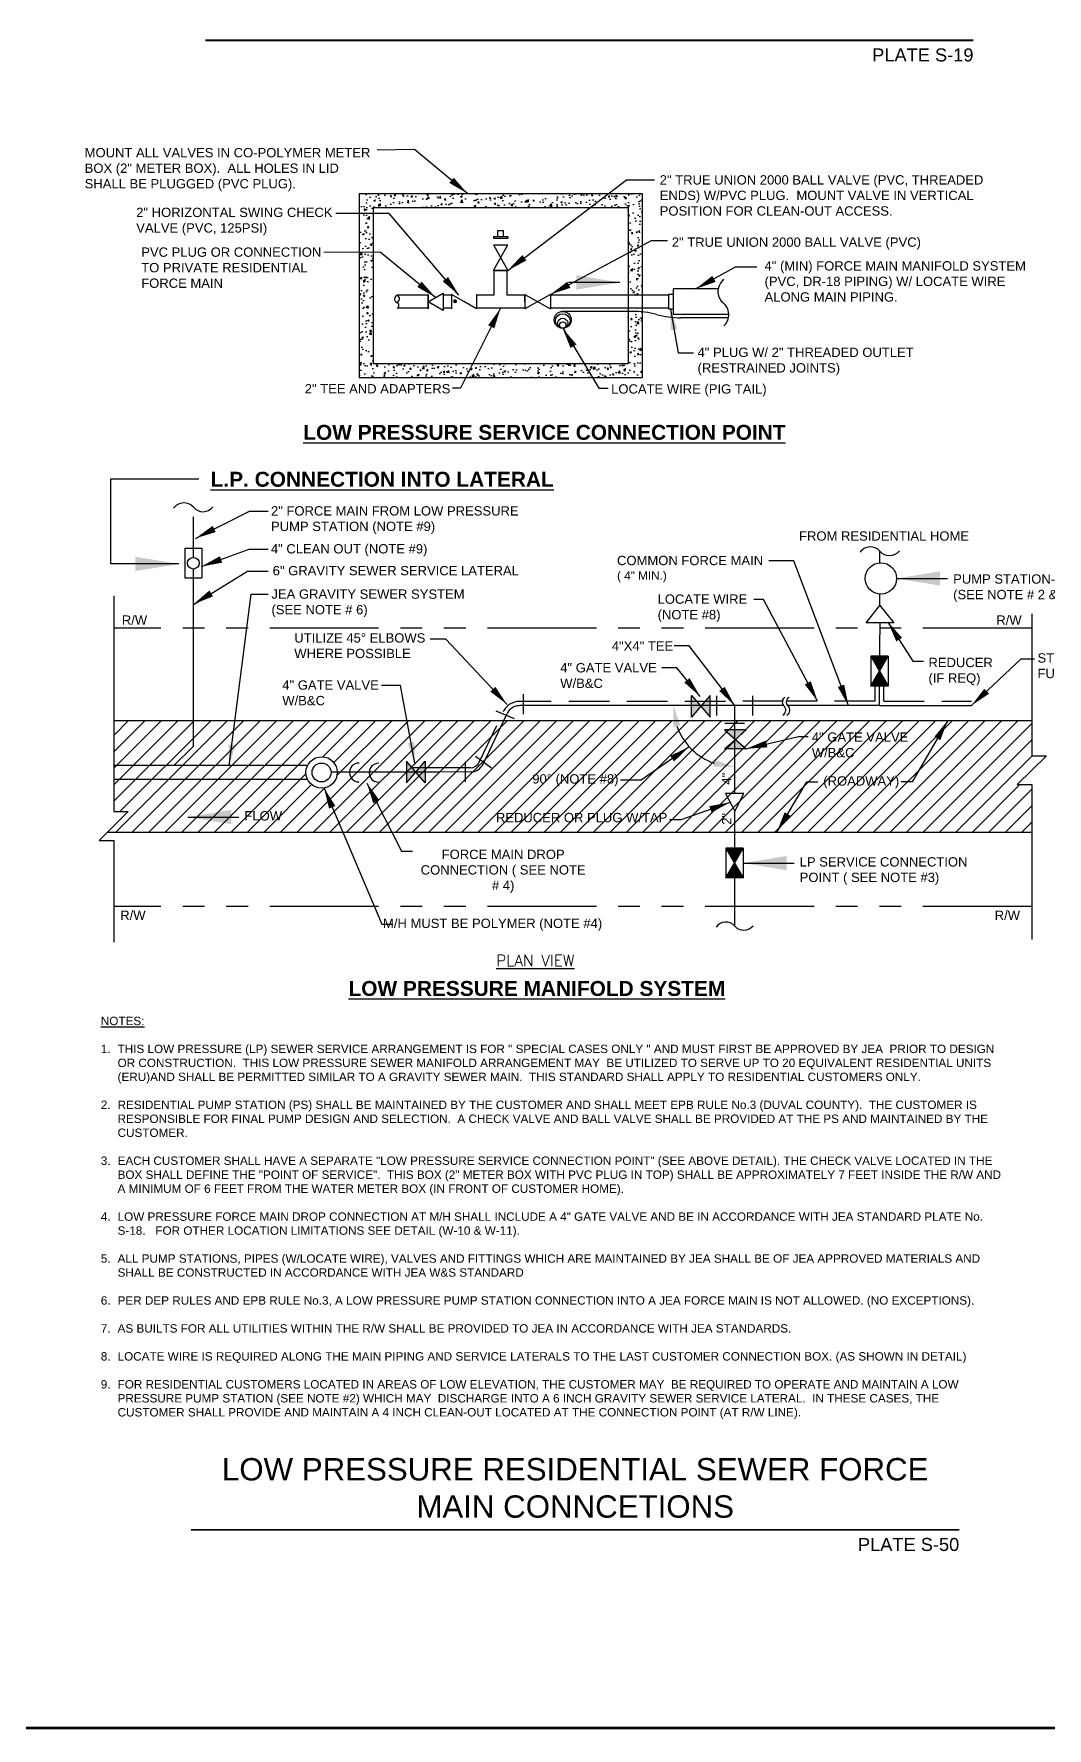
# Paper-space layout 'WS DET' of a CAD drawing. Header units: feet, sheet in inches. Extents: x -12.2 to 22.7, y -7.4 to 15.4.
# Drawn here: x -4.8 to 1.02, y -7.41 to 2.32 of the extents above; entities that cross this region are included whole.
import ezdxf
from ezdxf.enums import TextEntityAlignment as Align

# ---------------------------------------------------------------- set-up
doc = ezdxf.new("R2010")
doc.units = ezdxf.units.FT
doc.header["$MEASUREMENT"] = 0
doc.linetypes.add('PC60', pattern=[26.6666, 23.3333, -3.3333])
doc.linetypes.add('PHANTOM2', pattern=[1.25, 0.625, -0.125, 0.125, -0.125, 0.125, -0.125])
doc.layers.add('Border', color=118, linetype='Continuous', lineweight=70)
for name, color, linetype in [('DT-1', 1, 'Continuous'), ('DT-3', 3, 'Continuous'), ('DT-4', 4, 'Continuous'), ('DT-HATCH', 251, 'Continuous'), ('DT-TEXT', 2, 'Continuous'), ('DT-TITLE', 4, 'Continuous'), ('TBLK', 7, 'Continuous')]:
    doc.layers.add(name, color=color, linetype=linetype)
doc.styles.add('1L100', font='arial.ttf', dxfattribs={"height": 0.1})
doc.styles.add('ROMANS', font='ROMANS.shx', dxfattribs={"height": 6})
doc.styles.add('SANSERIF', font='sanss___.ttf')
doc.dimstyles.new('JEA1', dxfattribs={"dimtxt": 0.1, "dimasz": 0.12, "dimexe": 0.0625, "dimexo": 0.0625, "dimgap": 0.05, "dimtad": 1, "dimdec": 1, "dimlfac": 3, "dimdsep": 46, "dimtxsty": '1L100', "dimcen": 0.09, "dimclrd": 256, "dimclre": 256, "dimclrt": 256, "dimadec": 0, "dimazin": 0, "dimtfac": 1, "dimtdec": 1, "dimtofl": 0, "dimtmove": 0, "dimatfit": 3, "dimfxl": 1, "dimtolj": 1, "dimtzin": 0, "dimlwd": -1, "dimlwe": -1, "dimarcsym": 0})
doc.dimstyles.get("Standard").update_dxf_attribs({"dimtxt": 0.18, "dimasz": 0.18, "dimexe": 0.18, "dimexo": 0.0625, "dimgap": 0.09, "dimtad": 0, "dimtih": 1, "dimtoh": 1, "dimdec": 4, "dimzin": 0, "dimdsep": 46, "dimtxsty": 'Standard', "dimcen": 0.09, "dimadec": 0, "dimazin": 0, "dimtfac": 1, "dimtdec": 4, "dimtofl": 0, "dimtmove": 0, "dimatfit": 3, "dimfxl": 1, "dimtolj": 1, "dimtzin": 0, "dimarcsym": 0})

# ---------------------------------------------------------------- blocks, each defined once
blk = doc.blocks.new('A$Ca8f96253')
at = {"layer": 'Border'}
blk.add_lwpolyline([(32.8026, 11.2123), (32.8026, -11.2123, -0.414214), (32.6047, -11.4103), (1.4979, -11.4103, -0.414214), (1.3, -11.2123), (1.3, 11.2123, -0.414214), (1.4979, 11.4103), (32.6047, 11.4103, -0.414214)], format="xyb", close=True, dxfattribs=at)
blk = doc.blocks.new('ftgvlv2')
for points in [[(0, 0), (-0.0503, 0.029), (-0.0503, -0.029)], [(0, 0), (0.0502, 0.029), (0.0502, -0.029)]]:
    blk.add_hatch(color=256).paths.add_polyline_path(points)
for points in [[(0, 0), (-0.0503, 0.029), (-0.0503, -0.029)], [(0, 0), (0.0502, 0.029), (0.0502, -0.029)]]:
    blk.add_lwpolyline(points, close=True)
at = {"flags": 11}
blk.add_attdef('FTGVLV2', text='', height=0.025, dxfattribs=at).set_placement((0, 0.0313), align=Align.MIDDLE)
blk.add_attdef('FTGVLV2SZ', text='', height=0.025).set_placement((0, -0.0563), align=Align.MIDDLE)
blk = doc.blocks.new('ftgplug1')
blk.add_line((0.0001, -0.03), (-0.0001, 0.03))
blk.add_lwpolyline([(0.0628, -0.0363), (0, 0), (0.0628, 0.0363)], close=True)
at = {"flags": 11}
blk.add_attdef('FTGPLUG1', text='', height=0.025, dxfattribs=at).set_placement((0, 0.0313), align=Align.MIDDLE)
blk.add_attdef('FTGPLUGSZ1', text='', height=0.025).set_placement((0, -0.0563), align=Align.MIDDLE)
blk = doc.blocks.new('*D61')
at = {"layer": 'Defpoints', "color": 0, "transparency": 16777216}
for p in [(-2.0076, -1.5369), (-0.7732, -1.5361), (-0.4927, -1.5359), (-1.0782, -1.7124), (-0.7732, -2.0413)]:
    blk.add_point(p, dxfattribs=at)
at = {"layer": 'DT-TEXT', "transparency": 16777216}
blk.add_arc((-0.7732, -1.5361), 0.3523, 199.64953, 250.38609, dxfattribs=at)
for points in [[(-1.1247, -1.658), (-1.0853, -1.6511), (-1.1255, -1.5363)], [(-0.8881, -1.8482), (-0.8949, -1.8876), (-0.7732, -1.8884)]]:
    blk.add_solid(points, dxfattribs=at)

psp = doc.layouts.new('WS DET')

# ---------------------------------------------------------------- hatches: boundary and pattern name
at = {"layer": 'DT-HATCH'}
h = psp.add_hatch(dxfattribs=at)
h.set_pattern_fill('AR-CONC', color=256, scale=0.013377, style=0)
h.set_pattern_definition([(50, (-179.046526, -50.39905), (0.095947834, -0.008394348), [0.010032744, -0.11036018]), (355, (-179.04653, -50.39905), (-0.018560754, 0.10062068), [0.008026195, -0.088288144]), (100.4514, (-179.03853, -50.39975), (0.07738715, 0.09222627), [0.00852652, -0.09379172]), (46.1842, (-179.04653, -50.37229), (0.142764745, -0.022141465), [0.01504912, -0.16554027]), (96.6356, (-179.03463, -50.37414), (0.12502975, 0.13030767), [0.01278978, -0.14068756]), (351.1842, (-179.04653, -50.3723), (0.12502965, 0.13030776), [0.01203929, -0.13243222]), (21, (-179.03315, -50.37898), (0.079848206, -0.053858295), [0.010032744, -0.11036018]), (326, (-179.03315, -50.37898), (0.03254827, 0.09700326), [0.008026195, -0.088288144]), (71.4514, (-179.026495, -50.38347), (0.11239651, 0.043144877), [0.00852652, -0.09379172]), (37.5, (-179.046526, -50.399047), (0.001626623, 0.044531183), [0, -0.087217985, 0, -0.089625844, 0, -0.08862257]), (7.5, (-179.046526, -50.399047), (0.03519079, 0.052760422), [0, -0.051100108, 0, -0.085211436, 0, -0.033776904]), (327.5, (-179.076356, -50.399047), (0.0714093824, -0.003017163), [0, -0.033442479, 0, -0.104340534, 0, -0.138451863]), (317.5, (-179.089733, -50.399047), (0.078012765, 0.013391035), [0, -0.043475223, 0, -0.069292816, 0, -0.098320888])])
h.paths.add_polyline_path([(-1.38528, 1.32415), (-1.38528, 0.82006), (-1.30502, 0.82006), (-1.30502, 1.40441), (-2.92926, 1.40441), (-2.92926, 0.34726), (-1.30502, 0.34726), (-1.30502, 0.72799), (-1.38528, 0.72797), (-1.38528, 0.42753), (-2.84899, 0.42753), (-2.84899, 1.32415)])
h = psp.add_hatch(dxfattribs=at)
h.set_pattern_fill('ANSI31', color=253, scale=0.53508)
h.set_pattern_definition([(45, (-81.554915, -51.397894), (-0.047294807, 0.047294807), [])])
edge = h.paths.add_edge_path(flags=16)
edge.add_arc((-3.14535, -1.92068), 0.09045, 0, 360)
h.paths.add_polyline_path([(0.93257, -2.26263), (0.93257, -1.99032), (0.84878, -1.99032), (1.01636, -1.82459), (0.93257, -1.82459), (0.93257, -1.62137), (-4.33881, -1.62137), (-4.33881, -2.14477), (-4.25501, -2.14477), (-4.3742, -2.26263)])
h.paths.add_polyline_path([(-1.95191, -2.01439), (-1.43, -2.01439), (-1.43, -1.90412), (-1.95191, -1.90412)], flags=24)
h.paths.add_polyline_path([(-2.16347, -2.23653), (-1.15241, -2.23653), (-1.15241, -2.12627), (-2.16347, -2.12627)], flags=24)
h.paths.add_polyline_path([(-0.3445, -1.86461), (0.23643, -1.86461), (0.23643, -1.66425), (-0.3445, -1.66425)], flags=24)
h.paths.add_polyline_path([(-0.28243, -2.02619), (0.18034, -2.02619), (0.18034, -1.91593), (-0.28243, -1.91593)], flags=24)
h.paths.add_polyline_path([(-3.60762, -2.22657), (-3.36494, -2.22657), (-3.36494, -2.1163), (-3.60762, -2.1163)], flags=24)

# ---------------------------------------------------------------- linework, layer by layer
at = {"layer": 'DT-1', "linetype": 'Continuous'}
for p, q in [((-4.33881, -1.62137), (0.93514, -1.62137)), ((-4.3742, -2.26263), (0.93514, -2.26263))]:
    psp.add_line(p, q, dxfattribs=at)
at = {"layer": 'DT-3', "linetype": 'Continuous'}
for p, q in [((-2.92926, 1.40441), (-1.30502, 1.40441)), ((-2.92926, 1.40441), (-2.92926, 0.34726)), ((-1.30502, 1.40441), (-1.30502, 0.34726)), ((-2.84899, 1.32415), (-1.38528, 1.32415)), ((-2.84899, 1.32415), (-2.84899, 0.42753)), ((-1.38528, 1.32415), (-1.38528, 0.42753)), ((-2.13319, 1.15811), (-2.13319, 1.19224)), ((-2.13319, 1.19224), (-2.10109, 1.19224)), ((-2.10109, 1.15811), (-2.10109, 1.19224)), ((-2.15827, 1.15811), (-2.07601, 1.15811)), ((-2.15827, 1.15811), (-2.15827, 1.1477)), ((-2.15827, 1.1477), (-2.07601, 1.1477)), ((-2.15827, 1.11035), (-2.07601, 0.96322)), ((-2.15827, 0.96322), (-2.07601, 1.11035)), ((-2.15827, 1.11035), (-2.07601, 1.11035)), ((-2.07601, 1.15811), (-2.07601, 1.1477)), ((-2.07601, 0.96322), (-2.15827, 0.96322)), ((-2.11714, 0.96322), (-2.15827, 0.96322)), ((-2.15827, 0.96322), (-2.07601, 0.96322)), ((-2.15383, 0.82007), (-2.15383, 0.96322)), ((-2.08045, 0.82007), (-2.08045, 0.96322)), ((-2.53367, 0.82007), (-2.71045, 0.82007)), ((-2.44755, 0.83244), (-2.44755, 0.73315)), ((-2.39983, 0.82007), (-2.44755, 0.82007)), ((-2.15383, 0.82007), (-2.25585, 0.82007)), ((-1.97843, 0.82007), (-2.08045, 0.82007)), ((-1.97843, 0.82451), (-1.97843, 0.74225)), ((-1.97843, 0.78338), (-1.97843, 0.82451)), ((-1.97843, 0.82451), (-1.8313, 0.74225)), ((-1.8313, 0.82451), (-1.97843, 0.74225)), ((-1.8313, 0.82451), (-1.8313, 0.74225)), ((-1.15293, 0.82006), (-1.8313, 0.82006)), ((-1.15293, 0.82532), (-1.15293, 0.74129)), ((-1.12658, 0.82532), (-1.15293, 0.82532)), ((-0.86787, 0.8568), (-1.12658, 0.8568)), ((-1.12658, 0.8568), (-1.12658, 0.70981)), ((-2.53341, 0.74669), (-2.71045, 0.74669)), ((-2.39983, 0.74669), (-2.44755, 0.74669)), ((-1.97843, 0.74669), (-2.25585, 0.74669)), ((-1.15293, 0.7466), (-1.8313, 0.74643)), ((-1.12658, 0.74129), (-1.15293, 0.74129)), ((-0.80681, 0.70981), (-1.12658, 0.70981)), ((-2.84899, 0.42753), (-1.38528, 0.42753)), ((-2.92926, 0.34726), (-1.30502, 0.34726)), ((-3.93123, -0.63231), (-3.93123, -0.80345)), ((-3.93123, -0.63231), (-3.83242, -0.63231)), ((-3.83242, -0.63231), (-3.83242, -0.80345)), ((0.06003, -0.71611), (0.06025, -0.64932)), ((-3.88136, -1.76981), (-3.88136, -0.75211)), ((-3.93123, -0.80345), (-3.83242, -0.80345)), ((-4.33881, -0.90678), (-4.33881, -2.14477)), ((0.06025, -0.96075), (0.06077, -0.89646)), ((0.05829, -1.33906), (0.0612, -1.06147)), ((0.93257, -1.00947), (0.93257, -1.82459)), ((0.00889, -1.25349), (0.00889, -1.42463)), ((0.1077, -1.25349), (0.1077, -1.42463)), ((0.05829, -1.53559), (0.05829, -1.33906)), ((0.05829, -1.53559), (0.05829, -1.33906)), ((-1.98648, -1.58579), (-1.98648, -1.47182)), ((-2.14454, -1.56673), (-2.03943, -1.61084)), ((-3.9928, -1.88119), (-3.88136, -1.76981)), ((-2.16901, -1.8958), (-2.26134, -1.82889)), ((1.01636, -1.82459), (0.84878, -1.99032)), ((0.93257, -1.82459), (1.01636, -1.82459)), ((-3.23071, -1.88045), (-4.33881, -1.8811)), ((-2.4729, -1.91801), (-3.09099, -1.9184)), ((-2.29043, -1.91789), (-2.4729, -1.91801)), ((-2.31971, -1.97433), (-2.31906, -1.86036)), ((-3.22583, -1.96091), (-4.33881, -1.96161)), ((0.84878, -1.99032), (0.93257, -1.99032)), ((0.93257, -1.99032), (0.93257, -2.88013)), ((-4.25501, -2.14477), (-4.4226, -2.31049)), ((-4.33881, -2.14477), (-4.25501, -2.14477)), ((-0.77322, -2.80264), (-0.77322, -2.14368)), ((-4.4226, -2.31049), (-4.33881, -2.31049)), ((-4.33881, -2.31049), (-4.33881, -2.89544)), ((-0.82308, -2.3557), (-0.82308, -2.52684)), ((-0.72427, -2.3557), (-0.72427, -2.52684))]:
    psp.add_line(p, q, dxfattribs=at)
at = {"layer": 'DT-3'}
for p, q in [((-2.53368, 0.82387), (-2.53339, 0.74173)), ((-2.53354, 0.7828), (-2.44755, 0.83244)), ((-2.44755, 0.73315), (-2.53354, 0.7828)), ((-0.01902, -1.06134), (0.06025, -0.96075)), ((0.06025, -0.96075), (0.13977, -1.06159)), ((0.13977, -1.06159), (-0.01902, -1.06134))]:
    psp.add_line(p, q, dxfattribs=at)
at = {"layer": 'DT-3', "linetype": 'PC60', "ltscale": 0.01}
psp.add_line((-3.88136, -0.68524), (-3.88136, -0.39707), dxfattribs=at)
at = {"layer": 'DT-3', "linetype": 'PHANTOM2'}
for p, q in [((0.93257, -1.09145), (-4.33881, -1.09145)), ((0.93257, -2.69142), (-4.33881, -2.69142))]:
    psp.add_line(p, q, dxfattribs=at)
at = {"layer": 'DT-3', "ltscale": 0.01}
for p, q in [((-0.49265, -1.53593), (-2.00758, -1.53687)), ((-0.87592, -1.59273), (-0.87599, -1.47973)), ((-0.77322, -2.04127), (-0.77322, -1.5361)), ((-0.67052, -1.4796), (-0.67045, -1.5926)), ((0.05829, -1.53559), (-0.46962, -1.53591)), ((0.05829, -1.53559), (0.58621, -1.53591)), ((-2.21806, -1.87217), (-2.08001, -1.58259)), ((-0.71666, -1.6388), (-0.82965, -1.63887))]:
    psp.add_line(p, q, dxfattribs=at)
at = {"layer": 'DT-3', "linetype": 'Continuous'}
for points in [[(-2.32784, 0.78381), (-2.39983, 0.82538), (-2.39983, 0.74225)], [(-2.25585, 0.82538), (-2.25585, 0.74225), (-2.32784, 0.78381)]]:
    psp.add_lwpolyline(points, dxfattribs=at)
at = {"layer": 'DT-3', "linetype": 'Continuous', "const_width": 0.01119}
psp.add_lwpolyline([(-2.38426, 0.78598, 1), (-2.37307, 0.78598, 1)], format="xyb", close=True, dxfattribs=at)
at = {"layer": 'DT-3', "flags": 128}
psp.add_lwpolyline([(-0.82576, -2.04114), (-0.77322, -2.14368), (-0.72048, -2.0414)], close=True, dxfattribs=at)
at = {"layer": 'DT-3', "linetype": 'Continuous'}
for centre, radius in [((-3.88136, -0.71867), 0.03343), ((0.06611, -0.80631), 0.09045), ((-3.14535, -1.92068), 0.09045), ((-3.14521, -1.9208), 0.05427)]:
    psp.add_circle(centre, radius, dxfattribs=at)
for centre, radius, start, end in [((-0.78222, 0.84184), 0.08695, 127.475826, 226.948354), ((-2.70397, 0.79857), 0.02246, 106.780922, 244.37941), ((-2.72017, 0.79982), 0.02246, 286.780922, 64.37941), ((-2.71813, 0.76188), 0.01702, 296.798542, 74.853354), ((-0.89356, 0.70884), 0.08676, 312.345043, 53.187358), ((-2.93138, -1.92052), 0.05427, 86.810947, 273.189053), ((-2.81856, -1.92194), 0.05427, 86.810947, 273.189053)]:
    psp.add_arc(centre, radius, start, end, dxfattribs=at)
at = {"layer": 'DT-3'}
for centre, radius, start, end in [((-3.93561, -0.44477), 0.07223, 41.324404, 144.818554), ((-3.82582, -0.34947), 0.07315, 220.595099, 321.277454), ((0.006, -0.69702), 0.07223, 41.324404, 144.818554), ((0.11579, -0.60172), 0.07315, 220.595099, 321.277454), ((-2.2905, -1.83766), 0.08026, 270.034897, 334.5157), ((-0.82407, -2.84736), 0.06772, 41.324404, 144.818554), ((-0.72115, -2.75802), 0.06858, 220.595099, 321.277454)]:
    psp.add_arc(centre, radius, start, end, dxfattribs=at)
at = {"layer": 'DT-3', "linetype": 'PC60', "ltscale": 0.01}
psp.add_arc((-2.00755, -1.61712), 0.08026, 90.035458, 154.511089, dxfattribs=at)
at = {"layer": 'DT-3', "ltscale": 0.01}
for centre, radius, start, end in [((-0.47018, -1.51556), 0.03032, 118.609882, 222.191583), ((-0.51322, -1.56229), 0.03343, 300.454156, 52.034425), ((-0.44671, -1.51604), 0.03032, 118.609882, 222.191583), ((-0.48975, -1.56277), 0.03343, 300.454156, 52.034425)]:
    psp.add_arc(centre, radius, start, end, dxfattribs=at)
at = {"layer": 'DT-4', "linetype": 'Continuous'}
for p, q in [((-1.36029, 0.72798), (-1.7637, 0.72789)), ((-0.80859, 0.6913), (-1.08209, 0.69124))]:
    psp.add_line(p, q, dxfattribs=at)
at = {"layer": 'DT-4', "linetype": 'PC60', "ltscale": 0.01}
for p, q in [((0.03422, -1.51152), (0.03422, -1.38076)), ((0.08237, -1.51152), (0.08237, -1.38076)), ((-0.49267, -1.51185), (-2.0076, -1.51279)), ((0.03422, -1.51152), (-0.46964, -1.51184)), ((0.08237, -1.51152), (0.58622, -1.51184)), ((-2.2398, -1.86181), (-2.10175, -1.57223)), ((-2.47287, -1.89393), (-2.62358, -1.89402)), ((-2.29044, -1.89381), (-2.47287, -1.89393))]:
    psp.add_line(p, q, dxfattribs=at)
at = {"layer": 'DT-4', "linetype": 'Continuous'}
for centre, radius in [((-1.76072, 0.67926), 0.04872), ((-1.76072, 0.67262), 0.04208), ((-1.76072, 0.6596), 0.02906), ((-1.76072, 0.64938), 0.01884)]:
    psp.add_circle(centre, radius, dxfattribs=at)
at = {"layer": 'DT-4'}
for centre, start, end in [((-1.36018, 0.1929), 74.944089, 90.011729), ((-1.0822, 1.22632), 254.944089, 270.011729)]:
    psp.add_arc(centre, 0.53508, start, end, dxfattribs=at)
at = {"layer": 'DT-4', "linetype": 'PC60', "ltscale": 0.01}
psp.add_arc((-2.00755, -1.61712), 0.10434, 90.035458, 154.511089, dxfattribs=at)
at = {"layer": 'DT-4', "linetype": 'Continuous'}
psp.add_arc((-2.2905, -1.83766), 0.05618, 270.034897, 334.5157, dxfattribs=at)
at = {"layer": 'DT-TEXT'}
psp.add_line((-4.35612, -0.23449), (-3.84943, -0.23449), dxfattribs=at)
at = {"layer": 'DT-TITLE', "const_width": 0.0107, "flags": 128}
for points in [[(0.59797, 2.28524), (-3.81235, 2.28524)], [(0.51621, -6.27072), (-3.89411, -6.27072)]]:
    psp.add_lwpolyline(points, dxfattribs=at)

# ---------------------------------------------------------------- block references
at = {"layer": 'DT-3', "linetype": 'Continuous'}
for name, p, xscale, yscale, zscale in [('ftgplug1', (-2.53354, 0.7828), 1.368965462366786, 1.368965462366786, 1.368965462366786), ('ftgvlv2', (-2.60356, -1.9184), 1.070159326975046, 2.140318653950092, 2.140318653950092)]:
    psp.add_blockref(name, p, dxfattribs=dict(at, xscale=xscale, yscale=yscale, zscale=zscale))
at = {"layer": 'DT-3', "linetype": 'Continuous', "xscale": 1.070159326975046, "yscale": 2.140318653950092, "zscale": 2.140318653950092}
for p, rotation in [((-0.96761, -1.54042), 180), ((-0.7689, -1.7305), 270)]:
    psp.add_blockref('ftgvlv2', p, dxfattribs=dict(at, rotation=rotation))
at = {"layer": 'DT-HATCH', "linetype": 'Continuous', "xscale": 1.702882911577808, "yscale": 1.702882911577808, "zscale": 1.702882911577808, "rotation": 270}
for p in [(0.05829, -1.33906), (-0.77368, -2.44127)]:
    psp.add_blockref('ftgvlv2', p, dxfattribs=at)
at = {"layer": 'TBLK'}
psp.add_blockref('A$Ca8f96253', (-12.17702, 4.00045), dxfattribs=at)

# ---------------------------------------------------------------- texts
at = {"layer": 'DT-TEXT'}
for s, height, style, p in [('2" TRUE UNION 2000 BALL VALVE (PVC)', 0.053508, '1L100', (-0.41907, 1.11882)), ('FROM RESIDENTIAL HOME', 0.053508, '1L100', (0.08447, -0.56245)), ('M/H MUST BE POLYMER (NOTE #4)', 0.053508, '1L100', (-2.16326, -2.7939)), ('%%UPLAN VIEW', 0.0643338, 'ROMANS', (-1.91817, -3.00078))]:
    psp.add_text(s, height=height, dxfattribs=dict(at, style=style)).set_placement(p, align=Align.MIDDLE)
at = {"layer": 'DT-TEXT', "style": '1L100'}
for p in [(-4.21919, -1.07203), (0.80177, -1.07203), (-4.22839, -2.76775), (0.79258, -2.76775)]:
    psp.add_text('R/W', height=0.053508, dxfattribs=at).set_placement(p, align=Align.CENTER)
for s, insert, char_height, width, attachment_point in [('MOUNT ALL VALVES IN CO-POLYMER METER BOX (2" METER BOX).  ALL HOLES IN LID SHALL BE PLUGGED (PVC PLUG). ', (-4.50535, 1.66628), 0.05350797, 1.6515314, 1), ('2" TRUE UNION 2000 BALL VALVE (PVC, THREADED ENDS) W/PVC PLUG.  MOUNT VALVE IN VERTICAL POSITION FOR CLEAN-OUT ACCESS.', (-1.20363, 1.50999), 0.05350797, 1.854638, 1), ('2" HORIZONTAL SWING CHECK VALVE (PVC, 125PSI)', (-4.20937, 1.32318), 0.053508, 1.1405611, 1), ('PVC PLUG OR CONNECTION TO PRIVATE RESIDENTIAL FORCE MAIN', (-4.18067, 1.09498), 0.053508, 1.1405611, 1), ('4" (MIN) FORCE MAIN MANIFOLD SYSTEM (PVC, DR-18 PIPING) W/ LOCATE WIRE ALONG MAIN PIPING.', (-0.6016, 1.01596), 0.053508, 1.6176565, 1), ('4" PLUG W/ 2" THREADED OUTLET (RESTRAINED JOINTS)', (-0.98629, 0.51933), 0.053508, 1.6176565, 1), ('2" TEE AND ADAPTERS', (-3.24195, 0.3101), 0.053508, 1.1405611, 1), ('LOCATE WIRE (PIG TAIL)', (-1.48257, 0.3091), 0.053508, 1.1405611, 1), ('2" FORCE MAIN FROM LOW PRESSURE PUMP STATION (NOTE #9)', (-3.43564, -0.3912), 0.053508, 1.4530323, 1), ('4" CLEAN OUT (NOTE #9)', (-3.43611, -0.60908), 0.053508, 1.1405611, 1), ('COMMON FORCE MAIN {\\H0.9x;( 4" MIN.)}', (-1.44864, -0.67632), 0.053508, 0.871271, 1), ('6" GRAVITY SEWER SERVICE LATERAL', (-3.42589, -0.73461), 0.053508, 1.5024442, 1), ('JEA GRAVITY SEWER SYSTEM (SEE NOTE # 6)', (-3.43289, -0.86936), 0.053508, 1.1405611, 1), ("PUMP STATION-TYP'L (SEE NOTE # 2 & 6)", (0.48122, -0.78258), 0.053508, 0.7867788, 1), ('LOCATE WIRE\\P(NOTE #8)', (-1.21574, -0.89819), 0.053508, 1.1405611, 1), ('UTILIZE 45° ELBOWS WHERE POSSIBLE', (-3.30181, -1.12106), 0.053508, 0.7526885, 1), ('4"X4" TEE', (-1.47841, -1.1671), 0.053508, 1.1405611, 1), ('REDUCER \\P(IF REQ)', (0.33936, -1.26208), 0.053508, 1.1405611, 1), ('STUB FOR FUTURE USE', (0.96555, -1.23603), 0.053508, 0.5804229, 1), ('4" GATE VALVE \\PW/B&C', (-1.77478, -1.29245), 0.053508, 1.1405611, 1), ('4" GATE VALVE \\PW/B&C', (-3.37062, -1.39172), 0.053508, 1.1405611, 1), ('4" GATE VALVE \\PW/B&C', (-0.33017, -1.69088), 0.053508, 1.1405611, 1), ('90° (NOTE #8)', (-1.93543, -1.93071), 0.053508, 1.1405611, 1), ('(ROADWAY)', (-0.26453, -1.94252), 0.053508, 1.1405611, 1), ('FLOW', (-3.58812, -2.14289), 0.053508, 0.2909586, 1), ('REDUCER OR PLUG W/TAP', (-2.14422, -2.15285), 0.053508, 1.1405611, 1), ('FORCE MAIN DROP CONNECTION ( SEE NOTE # 4)', (-2.10249, -2.36421), 0.053508, 0.9866141, 2), ('LP SERVICE CONNECTION \\PPOINT ( SEE NOTE #3)', (-0.39997, -2.4073), 0.053508, 1.1405611, 1), ('\\pt0.6742,1.44472;{\\LNOTES:\\P\\ptz;}\\P\\pi-0.09631,l0.09631,t0.09631,0.14447;1.^ITHIS LOW PRESSURE (LP) SEWER SERVICE ARRANGEMENT IS FOR " SPECIAL CASES ONLY " AND MUST FIRST BE APPROVED BY JEA  PRIOR TO DESIGN OR CONSTRUCTION.  THIS LOW PRESSURE SEWER MANIFOLD ARRANGEMENT MAY  BE UTILIZED TO SERVE UP TO 20 EQUIVALENT RESIDENTIAL UNITS (ERU)AND SHALL BE PERMITTED SIMILAR TO A GRAVITY SEWER MAIN.  THIS STANDARD SHALL APPLY TO RESIDENTIAL CUSTOMERS ONLY.\\P\\pi0,l0,tz;\\P\\pi-0.09631,l0.09631,t0.09631,0.14447;2.^IRESIDENTIAL PUMP STATION (PS) SHALL BE MAINTAINED BY THE CUSTOMER AND SHALL MEET EPB RULE No.3 (DUVAL COUNTY).  THE CUSTOMER IS RESPONSIBLE FOR FINAL PUMP DESIGN AND SELECTION.  A CHECK VALVE AND BALL VALVE SHALL BE PROVIDED AT THE PS AND MAINTAINED BY THE CUSTOMER.\\P\\pi0,l0,tz;\\P\\pi-0.09631,l0.09631,t0.09631,0.14447;3.^IEACH CUSTOMER SHALL HAVE A SEPARATE "LOW PRESSURE SERVICE CONNECTION POINT" (SEE ABOVE DETAIL). THE CHECK VALVE LOCATED IN THE BOX SHALL DEFINE THE "POINT OF SERVICE".  THIS BOX (2" METER BOX WITH PVC PLUG IN TOP) SHALL BE APPROXIMATELY 7 FEET INSIDE THE R/W AND A MINIMUM OF 6 FEET FROM THE WATER METER BOX (IN FRONT OF CUSTOMER HOME).\\P\\pi0,l0,tz;\\P\\pi-0.09631,l0.09631,t0.09631,0.14447;4.^ILOW PRESSURE FORCE MAIN DROP CONNECTION AT M/H SHALL INCLUDE A 4" GATE VALVE AND BE IN ACCORDANCE WITH JEA STANDARD PLATE No. S-18.   FOR OTHER LOCATION LIMITATIONS SEE DETAIL (W-10 & W-11).\\P\\pi0,l0,tz;\\P\\pi-0.09631,l0.09631,t0.09631,0.14447;5.^IALL PUMP STATIONS, PIPES (W/LOCATE WIRE), VALVES AND FITTINGS WHICH ARE MAINTAINED BY JEA SHALL BE OF JEA APPROVED MATERIALS AND SHALL BE CONSTRUCTED IN ACCORDANCE WITH JEA W&S STANDARD\\P\\pi0,l0,tz;\\P\\pi-0.09631,l0.09631,t0.09631,0.14447;6.^IPER DEP RULES AND EPB RULE No.3, A LOW PRESSURE PUMP STATION CONNECTION INTO A JEA FORCE MAIN IS NOT ALLOWED. (NO EXCEPTIONS).\\P\\pi0,l0,tz;\\P\\pi-0.09631,l0.09631,t0.09631,0.14447;7.^IAS BUILTS FOR ALL UTILITIES WITHIN THE R/W SHALL BE PROVIDED TO JEA IN ACCORDANCE WITH JEA STANDARDS. \\P\\pi0,l0,tz;\\P\\pi-0.09631,l0.09631,t0.09631,0.14447;8.^ILOCATE WIRE IS REQUIRED ALONG THE MAIN PIPING AND SERVICE LATERALS TO THE LAST CUSTOMER CONNECTION BOX. (AS SHOWN IN DETAIL)\\P\\pi0,l0,tz;\\P\\pi-0.09631,l0.09631,t0.09631,0.14447;9.^IFOR RESIDENTIAL CUSTOMERS LOCATED IN AREAS OF LOW ELEVATION, THE CUSTOMER MAY  BE REQUIRED TO OPERATE AND MAINTAIN A LOW PRESSURE PUMP STATION (SEE NOTE #2) WHICH MAY  DISCHARGE INTO A 6 INCH GRAVITY SEWER SERVICE LATERAL.  IN THESE CASES, THE CUSTOMER SHALL PROVIDE AND MAINTAIN A 4 INCH CLEAN-OUT LOCATED AT THE CONNECTION POINT (AT R/W LINE).', (-4.41273, -3.32372), 0.04815717, 5.1598211, 1)]:
    psp.add_mtext(s, dxfattribs=dict(at, insert=insert, char_height=char_height, width=width, attachment_point=attachment_point))
at = {"layer": 'DT-TEXT', "char_height": 0.0857783, "attachment_point": 5, "style": 'ROMANS'}
for s, insert in [('{\\fArial|b1|i0|c0|p34;\\LLOW PRESSURE SERVICE CONNECTION POINT}', (-1.86568, 0.03253)), ('{\\fArial|b1|i0|c0|p34;\\LL.P. CONNECTION INTO LATERAL}', (-2.79714, -0.23715)), ('{\\fArial|b1|i0|c0|p34;\\LLOW PRESSURE MANIFOLD SYSTEM}', (-1.90896, -3.16187))]:
    psp.add_mtext(s, dxfattribs=dict(at, insert=insert))
at = {"layer": 'DT-TEXT', "char_height": 0.053508, "width": 0.0644724, "attachment_point": 2, "rotation": 90, "style": '1L100'}
for s, insert in [('4"', (-0.84596, -1.95643)), ('2"', (-0.84596, -2.18714))]:
    psp.add_mtext(s, dxfattribs=dict(at, insert=insert))
at = {"layer": 'DT-TITLE', "char_height": 0.074911, "width": 1.2511913, "attachment_point": 3, "style": '1L100'}
for s, insert in [('PLATE S-19', (0.59797, 2.23839)), ('PLATE S-50', (0.51621, -6.31757))]:
    psp.add_mtext(s, dxfattribs=dict(at, insert=insert))
at = {"layer": 'DT-TITLE', "ltscale": 0.3, "insert": (-1.68895, -6.20305), "char_height": 0.1284191, "width": 4.41032, "attachment_point": 8, "style": 'SANSERIF'}
psp.add_mtext('LOW PRESSURE RESIDENTIAL SEWER FORCE MAIN CONNCETIONS', dxfattribs=at)

# ---------------------------------------------------------------- dimensions: what is measured, and where the dimension line sits
at = {"layer": 'DT-TEXT'}
dim = psp.add_angular_dim_2l(base=(-1.07821, -1.71236), line1=((-0.77322, -2.04127), (-0.77322, -1.5361)), line2=((-0.49265, -1.53593), (-2.00758, -1.53687)), text=' ', dimstyle='JEA1', override={"dimpost": "'"}, dxfattribs=at)
dim.commit()
dim.dimension.update_dxf_attribs({"geometry": '*D61', "text_midpoint": (0.4478, -1.97337)})

# ---------------------------------------------------------------- leaders
at = {"layer": 'DT-3', "linetype": 'Continuous'}
psp.add_leader([(-1.4317, 0.89397), (-1.72719, 0.89397)], dimstyle='Standard', override={"dimasz": 0.25, "dimtmove": 0}, dxfattribs=at)
at = {"layer": 'DT-TEXT'}
for points, override in [([(-2.30647, 1.40441), (-2.61241, 1.65691), (-2.82662, 1.65324)], {"dimgap": 0.05, "dimtad": 0}), ([(-2.07601, 0.96322), (-1.39461, 1.48299), (-1.23278, 1.48299)], {"dimgap": 0.05, "dimtad": 0}), ([(-2.35626, 0.82167), (-2.75669, 1.29058), (-3.06343, 1.29058)], {"dimgap": 0.05, "dimtad": 0}), ([(-1.8313, 0.82451), (-1.25098, 1.13409), (-1.15823, 1.13409)], {"dimgap": 0.05, "dimtad": 0}), ([(-2.49054, 0.80762), (-2.80958, 1.06781), (-3.13294, 1.0651)], {"dimgap": 0.05, "dimtad": 0}), ([(-0.99723, 0.8568), (-0.76769, 0.98284), (-0.64564, 0.98284)], {"dimgap": 0.05, "dimtad": 0}), ([(-2.11714, 0.74669), (-2.34773, 0.28637), (-2.39423, 0.28637)], {"dimgap": 0.05, "dimtad": 0}), ([(-1.76072, 0.63054), (-1.5534, 0.28598), (-1.49937, 0.28598)], {"dimgap": 0.05, "dimtad": 0}), ([(-3.96415, -0.72284), (-4.35612, -0.72284), (-4.35612, -0.23449)], {"dimasz": 0.25}), ([(0.15655, -0.80631), (0.44883, -0.80631)], {"dimasz": 0.25}), ([(0.45057, -1.62137), (0.24653, -1.97458), (0.1836, -1.97458)], {"dimgap": 0.05, "dimtad": 0}), ([(-3.13098, -2.00998), (-2.7993, -2.79215), (-2.73637, -2.79215)], {"dimgap": 0.05, "dimtad": 0}), ([(-2.88497, -1.98191), (-2.68687, -2.37229), (-2.62394, -2.37229)], {"dimgap": 0.05, "dimtad": 0}), ([(-0.5315, -2.26263), (-0.35797, -1.97458), (-0.29504, -1.97458)], {"dimgap": 0.05, "dimtad": 0}), ([(-3.91242, -2.17685), (-3.62014, -2.17685)], {"dimasz": 0.25}), ([(-0.72427, -2.44127), (-0.43199, -2.44127)], {"dimasz": 0.25})]:
    psp.add_leader(points, dimstyle='JEA1', override=override, dxfattribs=at)
for points in [[(-1.14266, 0.74129), (-1.09748, 0.48945), (-1.01037, 0.48945)], [(-3.86923, -0.57606), (-3.55876, -0.41965), (-3.4524, -0.41965)], [(-3.83496, -0.73759), (-3.5615, -0.63892), (-3.4524, -0.63892)], [(-3.88136, -0.9549), (-3.57065, -0.76474), (-3.4524, -0.76474)], [(-0.12051, -1.53502), (-0.43321, -0.70557), (-0.57742, -0.70557)], [(-3.67554, -1.88071), (-3.54903, -0.89655), (-3.4524, -0.89586)], [(-0.29716, -1.51173), (-0.60811, -0.92671), (-0.66286, -0.92671)], [(0.10696, -1.05635), (0.24938, -1.28045), (0.3105, -1.28045)], [(-2.07975, -1.53037), (-2.43093, -1.1555), (-2.52174, -1.1555)], [(-0.77322, -1.5361), (-1.03537, -1.19235), (-1.12139, -1.19235)], [(-0.97134, -1.48387), (-1.10575, -1.32045), (-1.19176, -1.32045)], [(0.58621, -1.53591), (0.87224, -1.26846), (0.94915, -1.26846)], [(-2.60952, -1.86689), (-2.6915, -1.42144), (-2.801, -1.42144)], [(-0.7068, -1.78427), (-0.40641, -1.714), (-0.35166, -1.714)], [(-1.03381, -1.77312), (-1.30977, -1.96404), (-1.42949, -1.96404)], [(-0.79949, -2.09241), (-1.08168, -2.19195), (-1.14649, -2.19203)]]:
    psp.add_leader(points, dimstyle='JEA1', dxfattribs=at)

doc.saveas('drawing.dxf')
